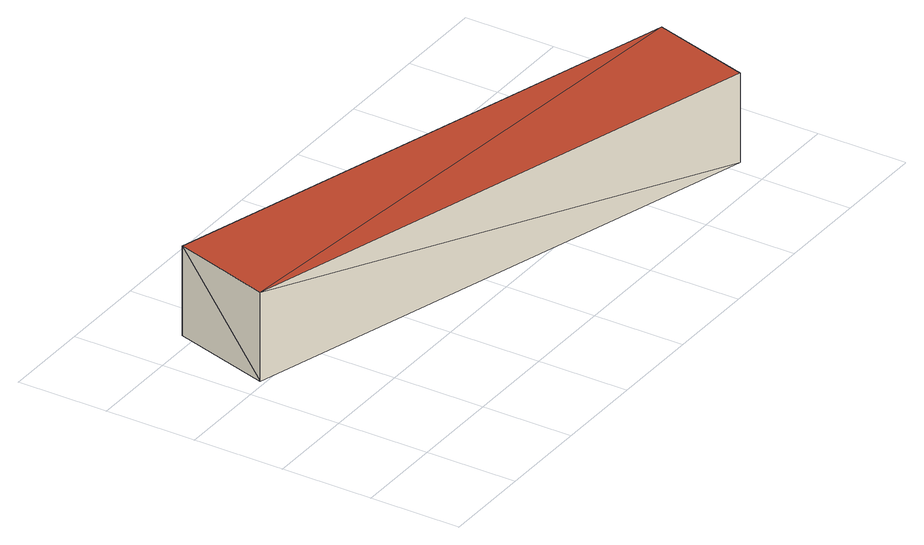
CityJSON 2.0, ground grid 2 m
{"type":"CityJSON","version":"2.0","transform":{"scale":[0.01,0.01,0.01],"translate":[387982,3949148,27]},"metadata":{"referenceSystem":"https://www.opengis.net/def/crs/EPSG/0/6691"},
"CityObjects":{
"bridge1":{"type":"Bridge","geometry":[{"type":"Solid","lod":"2","boundaries":[[[[0,1,2]],[[3,1,0]],[[4,5,6]],[[5,7,6]],[[2,4,0]],[[0,4,6]],[[2,1,4]],[[1,5,4]],[[0,6,3]],[[3,6,7]],[[3,7,5]],[[1,3,5]]]],"semantics":{"surfaces":[{"type":"RoofSurface"},{"type":"GroundSurface"},{"type":"WallSurface"}],"values":[[0,0,1,1,2,2,2,2,2,2,2,2]]}}]}
},
"vertices":[
[1294,287,249],[52,410,248],[1230,68,249],[116,629,248],[1230,68,49],[52,410,48],[1294,287,49],[116,629,48]
]}
